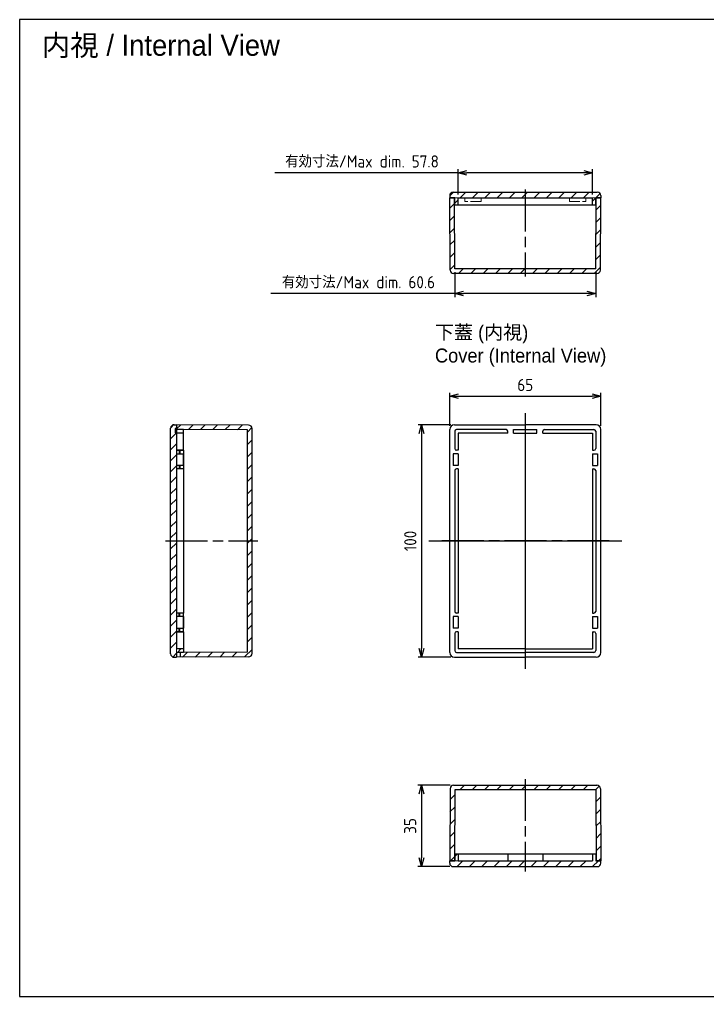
# Model space of a CAD drawing. Header units: millimetres. Extents: x 0 to 1248, y 0 to 420.
# Drawn here: x 643.2 to 939, y 0 to 420 of the extents above; entities that cross this region are included whole.
import ezdxf

# ---------------------------------------------------------------- set-up
doc = ezdxf.new("R2010")
doc.units = ezdxf.units.MM
doc.header["$LTSCALE"] = 1.5
doc.linetypes.add('AM_ISO02W050x2', pattern=[3.75, 3, -0.75])
doc.linetypes.add('AM_ISO08W050', pattern=[18, 12, -1.5, 3, -1.5])
for name, color, linetype, lineweight in [('AM_5', 3, 'Continuous', 25), ('AM_7', 4, 'AM_ISO08W050', 25), ('AM_8', 1, 'Continuous', 25), ('上ｶﾊﾞｰ', 7, 'Continuous', 25), ('上ｶﾊﾞｰ0', 7, 'AM_ISO02W050x2', 13), ('下蓋', 2, 'Continuous', 25)]:
    doc.layers.add(name, color=color, linetype=linetype, lineweight=lineweight)
doc.styles.get("Standard").update_dxf_attribs({"font": 'ISOCP.SHX', "bigfont": 'EXTFONT.SHX'})
doc.styles.add('takachi1', font='', dxfattribs={"height": 2.5})
doc.styles.get('takachi1').set_extended_font_data('MS PGothic')
doc.dimstyles.new('AM_ISO$0', dxfattribs={"dimtxt": 3.5, "dimasz": 2.5, "dimexe": 1, "dimexo": 1, "dimgap": 1.5, "dimtad": 1, "dimdsep": 46, "dimtxsty": 'Standard', "dimblk": 'OPEN30', "dimcen": 0, "dimclrd": 3, "dimclre": 3, "dimclrt": 2, "dimadec": 0, "dimazin": 2, "dimtp": 0.1, "dimtm": 0.1, "dimtfac": 0.71, "dimtmove": 0, "dimatfit": 3, "dimldrblk": 'OPEN30', "dimfxl": 0, "dimlwd": -1, "dimlwe": -1, "dimarcsym": 0})
pattern_1 = [(45, (-55.51879427841902, 446.9106067207363), (-2.651650429449553, 2.651650429449553), [])]
pattern_2 = [(45, (-55.51879427841902, 420.5706067207363), (-2.651650429449553, 2.651650429449553), [])]

# ---------------------------------------------------------------- blocks, each defined once
blk = doc.blocks.new('TK-A3')
for p, q in [((359, 280), (359, 275)), ((359, 275), (403, 275))]:
    blk.add_line(p, q)
blk.add_lwpolyline([(0, 0), (403, 0), (403, 280), (0, 280.0000000000001)], close=True)
at = {"insert": (402.3592953827349, 276.108542987227), "char_height": 2.5, "width": 43.07840397728299, "attachment_point": 9}
blk.add_mtext('(文書番号：TY-34)2008.02.08', dxfattribs=at)
blk = doc.blocks.new('_Open30')
at = {"color": 0, "linetype": 'ByBlock', "lineweight": -2}
for p, q in [((-1, 0.26794919), (0, 0)), ((0, 0), (-1, -0.26794919)), ((0, 0), (-1, 0))]:
    blk.add_line(p, q, dxfattribs=at)
blk = doc.blocks.new('*D76')
at = {"layer": 'AM_5', "color": 3, "transparency": 16777216}
for p, q in [((828.1546442839219, 245.3194594687381), (828.1546442839219, 259.5185400253985)), ((831.9046442839219, 258.0185400253985), (889.4046442839224, 258.0185400253985)), ((893.1546442839224, 245.3194594687381), (893.1546442839224, 259.5185400253985))]:
    blk.add_line(p, q, dxfattribs=at)
at = {"layer": 'Defpoints', "color": 0, "transparency": 16777216}
for p in [(893.1546442839224, 258.0185400253985), (828.1546442839219, 243.8194594687381), (893.1546442839224, 243.8194594687381)]:
    blk.add_point(p, dxfattribs=at)
at = {"layer": 'AM_5', "color": 3, "transparency": 16777216, "xscale": 3.75, "yscale": 3.75, "zscale": 3.75, "rotation": 180}
blk.add_blockref('_Open30', (828.1546442839219, 258.0185400253985), dxfattribs=at)
at = {"layer": 'AM_5', "color": 3, "transparency": 16777216, "xscale": 3.75, "yscale": 3.75, "zscale": 3.75}
blk.add_blockref('_Open30', (893.1546442839224, 258.0185400253985), dxfattribs=at)
at = {"layer": 'AM_5', "color": 2, "transparency": 16777216, "insert": (860.6546442839222, 262.8935400253985), "char_height": 5.25, "attachment_point": 5}
blk.add_mtext('65', dxfattribs=at)
blk = doc.blocks.new('*D77')
at = {"layer": 'AM_5', "color": 3, "transparency": 16777216}
for p, q in [((828.6546442839224, 245.8194594687382), (814.5803425390469, 245.8194594687382)), ((816.0803425390469, 242.0694594687382), (816.0803425390469, 149.5694594687382)), ((828.6546442839226, 145.8194594687382), (814.5803425390469, 145.8194594687382))]:
    blk.add_line(p, q, dxfattribs=at)
at = {"layer": 'Defpoints', "color": 0, "transparency": 16777216}
for p in [(830.1546442839224, 245.8194594687382), (816.0803425390469, 145.8194594687382), (830.1546442839226, 145.8194594687382)]:
    blk.add_point(p, dxfattribs=at)
at = {"layer": 'AM_5', "color": 3, "transparency": 16777216, "xscale": 3.75, "yscale": 3.75, "zscale": 3.75}
for p, rotation in [((816.0803425390469, 245.8194594687382), 90), ((816.0803425390469, 145.8194594687382), 270)]:
    blk.add_blockref('_Open30', p, dxfattribs=dict(at, rotation=rotation))
at = {"layer": 'AM_5', "color": 2, "transparency": 16777216, "insert": (811.2053425390467, 195.8194594687378), "char_height": 5.25, "attachment_point": 5, "rotation": 90}
blk.add_mtext('100', dxfattribs=at)
blk = doc.blocks.new('*D78')
at = {"layer": 'AM_5', "color": 3, "transparency": 16777216}
for p, q in [((828.3546755010792, 90.82044068843996), (814.5273768484768, 90.82044068843996)), ((816.0273768484768, 87.07044068843996), (816.0273768484768, 59.57044068844007)), ((828.1546442839227, 55.82044068844007), (814.5273768484768, 55.82044068844007))]:
    blk.add_line(p, q, dxfattribs=at)
at = {"layer": 'Defpoints', "color": 0, "transparency": 16777216}
for p in [(829.8546755010792, 90.82044068843996), (816.0273768484768, 55.82044068844007), (829.6546442839227, 55.82044068844007)]:
    blk.add_point(p, dxfattribs=at)
at = {"layer": 'AM_5', "color": 3, "transparency": 16777216, "xscale": 3.75, "yscale": 3.75, "zscale": 3.75}
for p, rotation in [((816.0273768484768, 90.82044068843996), 90), ((816.0273768484768, 55.82044068844007), 270)]:
    blk.add_blockref('_Open30', p, dxfattribs=dict(at, rotation=rotation))
at = {"layer": 'AM_5', "color": 2, "transparency": 16777216, "insert": (811.1523768484766, 73.32044068843972), "char_height": 5.25, "attachment_point": 5, "rotation": 90}
blk.add_mtext('35', dxfattribs=at)
blk = doc.blocks.new('*D86')
at = {"layer": 'AM_5', "color": 3, "transparency": 16777216}
for p, q in [((831.7546442839221, 354.1080362706122), (752.8921442839221, 354.1080362706122)), ((831.7546442839221, 344.8182428653017), (831.7546442839221, 355.6080362706122)), ((885.8046442839219, 354.1080362706122), (835.5046442839221, 354.1080362706122)), ((889.5546442839219, 344.8182428653017), (889.5546442839219, 355.6080362706122))]:
    blk.add_line(p, q, dxfattribs=at)
at = {"layer": 'Defpoints', "color": 0, "transparency": 16777216}
for p in [(889.5546442839219, 354.1080362706122), (831.7546442839221, 343.3182428653017), (889.5546442839219, 343.3182428653017)]:
    blk.add_point(p, dxfattribs=at)
at = {"layer": 'AM_5', "color": 3, "transparency": 16777216, "xscale": 3.75, "yscale": 3.75, "zscale": 3.75, "rotation": 180}
blk.add_blockref('_Open30', (831.7546442839221, 354.1080362706122), dxfattribs=at)
at = {"layer": 'AM_5', "color": 3, "transparency": 16777216, "xscale": 3.75, "yscale": 3.75, "zscale": 3.75}
blk.add_blockref('_Open30', (889.5546442839219, 354.1080362706122), dxfattribs=at)
at = {"layer": 'AM_5', "color": 2, "transparency": 16777216, "insert": (790.4483942839221, 358.9830362706122), "char_height": 5.25, "attachment_point": 5}
blk.add_mtext('有効寸法/Max dim. 57.8', dxfattribs=at)
blk = doc.blocks.new('*D87')
at = {"layer": 'AM_5', "color": 3, "transparency": 16777216}
for p, q in [((830.35141847747, 311.3182428653016), (830.35141847747, 300.6913186578923)), ((890.9578700903738, 311.3182428653017), (890.9578700903738, 300.6913186578923)), ((830.35141847747, 302.1913186578923), (751.2284854066039, 302.1913186578923)), ((887.2078700903738, 302.1913186578923), (834.10141847747, 302.1913186578923))]:
    blk.add_line(p, q, dxfattribs=at)
at = {"layer": 'Defpoints', "color": 0, "transparency": 16777216}
for p in [(830.35141847747, 312.8182428653016), (890.9578700903738, 312.8182428653017), (890.9578700903738, 302.1913186578923)]:
    blk.add_point(p, dxfattribs=at)
at = {"layer": 'AM_5', "color": 3, "transparency": 16777216, "xscale": 3.75, "yscale": 3.75, "zscale": 3.75, "rotation": 180}
blk.add_blockref('_Open30', (830.35141847747, 302.1913186578923), dxfattribs=at)
at = {"layer": 'AM_5', "color": 3, "transparency": 16777216, "xscale": 3.75, "yscale": 3.75, "zscale": 3.75}
blk.add_blockref('_Open30', (890.9578700903738, 302.1913186578923), dxfattribs=at)
at = {"layer": 'AM_5', "color": 2, "transparency": 16777216, "insert": (788.914951942037, 307.0663186578923), "char_height": 5.25, "attachment_point": 5}
blk.add_mtext('有効寸法/Max dim. 60.6', dxfattribs=at)

msp = doc.modelspace()

# ---------------------------------------------------------------- hatches: boundary and pattern name
at = {"layer": 'AM_8'}
h = msp.add_hatch(dxfattribs=at)
h.set_pattern_fill('_U', color=256, scale=3.75, angle=45, style=0, pattern_type=0)
h.set_pattern_definition(pattern_1)
edge = h.paths.add_edge_path()
edge.add_line((828.154644283922, 344.3182428653016), (828.154644283922, 343.3182428653016))
edge.add_line((828.154644283922, 343.3182428653016), (830.354644283922, 343.3182428653017))
edge.add_line((830.354644283922, 343.3182428653017), (830.354644283922, 340.3182428653016))
edge.add_line((830.354644283922, 340.3182428653016), (831.754644283922, 340.3182428653016))
edge.add_line((831.754644283922, 340.3182428653016), (831.754644283922, 343.3182428653016))
edge.add_line((831.754644283922, 343.3182428653016), (889.5546442839219, 343.3182428653017))
edge.add_line((889.5546442839219, 343.3182428653017), (889.5546442839219, 340.3182428653017))
edge.add_line((889.5546442839219, 340.3182428653017), (890.9546442839219, 340.3182428653017))
edge.add_line((890.9546442839219, 340.3182428653017), (890.9546442839219, 343.3182428653017))
edge.add_line((890.9546442839219, 343.3182428653017), (893.1546442839218, 343.3182428653017))
edge.add_line((893.1546442839218, 343.3182428653017), (893.1546442839218, 344.3182428653017))
edge.add_arc((891.6546442839218, 344.3182428653017), 1.5, 0, 90)
edge.add_line((891.6546442839218, 345.8182428653017), (829.6546442839219, 345.8182428653016))
edge.add_arc((829.6546442839222, 344.3182428653016), 1.5, 90.00000000000868, 180)
h = msp.add_hatch(dxfattribs=at)
h.set_pattern_fill('_U', color=256, scale=3.75, angle=45, style=0, pattern_type=0)
h.set_pattern_definition(pattern_1)
edge = h.paths.add_edge_path()
edge.add_line((892.954581850258, 312.3085656473438), (893.1546442839218, 343.3182428653017))
edge.add_line((893.1546442839218, 343.3182428653017), (891.1546442839218, 343.3182428653017))
edge.add_line((891.1546442839218, 343.3182428653017), (890.9578700903738, 312.8182428653017))
edge.add_line((890.9578700903738, 312.8182428653017), (830.35141847747, 312.8182428653016))
edge.add_line((830.35141847747, 312.8182428653016), (830.154644283922, 343.3182428653016))
edge.add_line((830.154644283922, 343.3182428653016), (828.154644283922, 343.3182428653017))
edge.add_line((828.154644283922, 343.3182428653017), (828.3547067175858, 312.3085656473435))
edge.add_arc((829.8546755010785, 312.3182428653016), 1.499999999999998, 180.3696450618518, 270)
edge.add_line((829.8546755010785, 310.8182428653016), (891.4546130667653, 310.8182428653017))
edge.add_arc((891.4546130667653, 312.3182428653017), 1.5, 270, 359.6303549381569)
h = msp.add_hatch(dxfattribs=at)
h.set_pattern_fill('_U', color=256, scale=3.35, angle=45, style=0, pattern_type=0)
h.set_pattern_definition([(45, (-93.048794278419, 428.7406067207363), (-2.368807716974934, 2.368807716974934), [])])
edge = h.paths.add_edge_path()
edge.add_line((710.1550433353901, 242.3194594687381), (710.1550433353901, 244.2194594687381))
edge.add_line((710.1550433353901, 244.2194594687381), (710.6550433353901, 244.2194594687381))
edge.add_line((710.6550433353901, 244.2194594687381), (710.6550433353901, 245.8194594687381))
edge.add_line((710.6550433353901, 245.8194594687381), (709.6550433353901, 245.8194594687381))
edge.add_arc((709.6550433353901, 244.3194594687381), 1.5, 90, 180)
edge.add_line((708.1550433353901, 244.3194594687381), (708.1550433353901, 147.3194594687381))
edge.add_arc((709.6550433353901, 147.3194594687381), 1.5, 180, 269.9999999999913)
edge.add_line((709.6550433353899, 145.8194594687381), (710.6550433353901, 145.8194594687381))
edge.add_line((710.6550433353901, 145.8194594687381), (710.6550433353901, 147.919459468738))
edge.add_line((710.6550433353901, 147.919459468738), (713.6550433353901, 147.919459468738))
edge.add_line((713.6550433353901, 147.919459468738), (713.6550433353901, 149.419459468738))
edge.add_line((713.6550433353901, 149.419459468738), (710.6550433353901, 149.419459468738))
edge.add_line((710.6550433353901, 149.419459468738), (710.6550433353901, 242.3194594687381))
edge.add_line((710.6550433353901, 242.3194594687381), (710.1550433353901, 242.3194594687381))
h = msp.add_hatch(dxfattribs=at)
h.set_pattern_fill('_U', color=256, scale=3.75, angle=45, style=0, pattern_type=0)
h.set_pattern_definition([(45, (0, 0), (-2.651650429449553, 2.651650429449553), [])])
edge = h.paths.add_edge_path()
edge.add_line((741.6647205533482, 245.6193970350739), (710.6550433353344, 245.8194594687381))
edge.add_line((710.6550433353344, 245.8194594687381), (710.6550433353901, 244.2194594687381))
edge.add_line((710.6550433353901, 244.2194594687381), (710.6550433353901, 243.8194594687381))
edge.add_line((710.6550433353901, 243.8194594687381), (741.1550433353901, 243.6226852751901))
edge.add_line((741.1550433353901, 243.6226852751901), (741.1550433353901, 148.0162336622861))
edge.add_line((741.1550433353901, 148.0162336622861), (710.6550433353901, 147.8194594687381))
edge.add_line((710.6550433353901, 147.8194594687381), (710.6550433353901, 145.8194594687381))
edge.add_line((710.6550433353901, 145.8194594687381), (741.6647205533482, 146.0195219024023))
edge.add_arc((741.6550433353901, 147.5194906858951), 1.499999999999997, 270.3696450618475, 360)
edge.add_line((743.1550433353901, 147.5194906858951), (743.1550433353901, 244.1194282515812))
edge.add_arc((741.6550433353901, 244.1194282515812), 1.5, 0, 89.63035493815256)
h = msp.add_hatch(dxfattribs=at)
h.set_pattern_fill('_U', color=256, scale=3.75, angle=45, style=0, pattern_type=0)
h.set_pattern_definition(pattern_2)
edge = h.paths.add_edge_path()
edge.add_line((828.354706717586, 89.33011790639802), (828.1546442839223, 58.32044068843993))
edge.add_line((828.1546442839223, 58.32044068843993), (830.1546427653175, 58.32044068844004))
edge.add_line((830.1546427653175, 58.32044068844004), (830.35141847747, 88.82067607217459))
edge.add_line((830.35141847747, 88.82067607217459), (890.9578700903738, 88.82067607217448))
edge.add_line((890.9578700903738, 88.82067607217448), (891.1546458025266, 58.32044068844016))
edge.add_line((891.1546458025266, 58.32044068844016), (893.1546442839223, 58.32044068844016))
edge.add_line((893.1546442839223, 58.32044068844016), (892.9545818502585, 89.33011790639819))
edge.add_arc((891.4546130667658, 89.32044068844004), 1.499999999999998, 0.3696450618517864, 90)
edge.add_line((891.4546130667658, 90.82044068844004), (829.8546755010788, 90.82044068843993))
edge.add_arc((829.8546755010788, 89.32044068843993), 1.5, 90, 179.6303549381504)
h = msp.add_hatch(dxfattribs=at)
h.set_pattern_fill('_U', color=256, scale=3.75, angle=45, style=0, pattern_type=0)
h.set_pattern_definition(pattern_2)
edge = h.paths.add_edge_path()
edge.add_line((893.1546442839224, 57.32044068844016), (893.1546442839223, 58.32044068844016))
edge.add_line((893.1546442839223, 58.32044068844016), (890.9546442839221, 58.3204406884401))
edge.add_line((890.9546442839221, 58.3204406884401), (890.9546442839219, 61.32067607217448))
edge.add_line((890.9546442839219, 61.32067607217448), (889.5546442839219, 61.32067607217448))
edge.add_line((889.5546442839219, 61.32067607217448), (889.5546442839218, 58.32044068844016))
edge.add_line((889.5546442839218, 58.32044068844016), (831.754644283922, 58.32044068843999))
edge.add_line((831.754644283922, 58.32044068843999), (831.754644283922, 61.32067607217459))
edge.add_line((831.754644283922, 61.32067607217459), (830.354644283922, 61.3206760721751))
edge.add_line((830.354644283922, 61.3206760721751), (830.3546442839219, 58.32044068844004))
edge.add_line((830.3546442839219, 58.32044068844004), (828.1546442839223, 58.32044068844004))
edge.add_line((828.1546442839223, 58.32044068844004), (828.1546442839223, 57.32044068844004))
edge.add_arc((829.6546442839223, 57.32044068844004), 1.5, 180, 270)
edge.add_line((829.6546442839223, 55.82044068844004), (891.6546442839224, 55.82044068844016))
edge.add_arc((891.6546442839224, 57.32044068844016), 1.5, 270, 360)

# ---------------------------------------------------------------- linework, layer by layer
for p, q in [((860.6546442839222, 250.8194594687381), (860.6546442839222, 140.8194594687381)), ((819.1546442839222, 195.8194594687381), (902.1546442839222, 195.8194594687381))]:
    msp.add_line(p, q)
at = {"layer": 'AM_7'}
for p, q in [((860.6546442839218, 346.8929330564156), (860.6546442839219, 309.4699462284057)), ((860.6546442839222, 248.8194594687381), (860.6546442839222, 142.8194594687381)), ((705.9762297103092, 195.8194594687381), (745.6639845074818, 195.8194594687381)), ((896.7905511133083, 195.8194594687381), (822.8862874456602, 195.8194594687381)), ((860.6546442839223, 93.46656224556449), (860.6546442839223, 53.77773065607306))]:
    msp.add_line(p, q, dxfattribs=at)
at = {"layer": '上ｶﾊﾞｰ'}
for p, q in [((828.3547067175858, 312.3085656473435), (828.1546442839218, 343.3182428653016)), ((830.354644283922, 343.3182428653016), (828.154644283922, 343.3182428653017)), ((830.35141847747, 312.8182428653016), (830.154644283922, 343.3182428653016)), ((893.1546442839218, 343.3182428653017), (890.9546442839219, 343.3182428653017)), ((890.9578700903738, 312.8182428653017), (891.1546442839218, 343.3182428653017)), ((892.9545818502579, 312.3085656473436), (893.1546442839218, 343.3182428653017)), ((891.4546130667653, 310.8182428653017), (829.8546755010785, 310.8182428653016)), ((890.9578700903738, 312.8182428653017), (830.35141847747, 312.8182428653016)), ((741.6647205533482, 245.6193970350739), (710.6550433353344, 245.8194594687381)), ((710.6550433353901, 245.8194594687377), (710.6550433353901, 243.7194594687382)), ((741.1550433353901, 243.6226852751901), (710.6550433353901, 243.8194594687381)), ((741.1550433353901, 148.0162336622861), (741.1550433353901, 243.6226852751902)), ((743.1550433353901, 147.5194906858951), (743.1550433353901, 244.1194282515812)), ((713.7350433353902, 234.8194594687381), (710.6550433353901, 234.8194594687381)), ((711.8350433353902, 234.8194594687381), (711.8350433353902, 233.3194594687381)), ((712.1350433353902, 234.8194594687381), (712.1350433353902, 233.3194594687381)), ((713.7350433353902, 234.8194594687381), (713.7350433353902, 226.8194594687381)), ((713.7350433353902, 226.8194594687381), (710.6550433353901, 226.8194594687381)), ((711.8350433353902, 228.3194594687381), (711.8350433353902, 226.8194594687381)), ((712.1350433353902, 228.3194594687381), (712.1350433353902, 226.8194594687381)), ((713.7350433353902, 164.8194594687381), (710.6550433353901, 164.8194594687381)), ((711.8350433353902, 163.3194594687381), (711.8350433353902, 164.8194594687381)), ((712.1350433353902, 163.3194594687381), (712.1350433353902, 164.8194594687381)), ((713.7350433353902, 156.8194594687381), (713.7350433353902, 164.8194594687381)), ((713.7350433353902, 156.8194594687381), (710.6550433353901, 156.8194594687381)), ((711.8350433353902, 156.8194594687381), (711.8350433353902, 158.3194594687381)), ((712.1350433353902, 156.8194594687381), (712.1350433353902, 158.3194594687381)), ((741.1550433353901, 148.0162336622861), (710.6550433353901, 147.8194594687381)), ((710.6550433353901, 147.919459468738), (710.6550433353901, 145.8194594687384)), ((712.2550433353902, 147.8297820493833), (712.2550433353902, 145.8297820493835)), ((741.6647205533482, 146.0195219024023), (710.6550433353344, 145.8194594687381)), ((828.354706717586, 89.33011790639807), (828.1546442839223, 58.32044068843993)), ((829.8546755010788, 90.82044068843993), (891.4546130667658, 90.82044068844004)), ((830.35141847747, 88.82067607217459), (830.1546427653175, 58.32044068844004)), ((890.9578700903738, 88.82067607217448), (830.35141847747, 88.82067607217465)), ((890.9578700903738, 88.82067607217448), (891.1546458025266, 58.32044068844016)), ((892.9545818502585, 89.33011790639819), (893.1546442839223, 58.32044068844004)), ((830.3546442839219, 58.32044068844004), (828.1546442839223, 58.32044068844004)), ((893.1546442839223, 58.32044068844004), (890.954644283922, 58.32044068844016))]:
    msp.add_line(p, q, dxfattribs=at)
for centre, start, end in [((829.8546755010785, 312.3182428653016), 180.3696450618496, 270), ((891.4546130667653, 312.3182428653017), 270, 359.6303549381569), ((741.6550433353901, 244.1194282515812), 6.513775987637282e-12, 89.63035493815039), ((741.6550433353901, 147.5194906858951), 270.3696450618496, 359.9999999999935), ((829.8546755010788, 89.32044068843993), 90, 179.6303549381504), ((891.4546130667658, 89.32044068844004), 0.3696450618496145, 90)]:
    msp.add_arc(centre, 1.5, start, end, dxfattribs=at)
at = {"layer": '上ｶﾊﾞｰ0'}
for p, q in [((830.354644283922, 343.3182428653016), (890.9546442839219, 343.3182428653017)), ((834.6546442839218, 341.7182428653016), (834.6546442839218, 343.3182428653016)), ((841.6546442839218, 341.7182428653016), (834.6546442839218, 341.7182428653016)), ((841.6546442839218, 343.3182428653016), (841.6546442839218, 341.7182428653016)), ((879.6546442839222, 343.3182428653016), (879.6546442839222, 341.7182428653016)), ((879.6546442839222, 341.7182428653016), (886.6546442839222, 341.7182428653016)), ((886.6546442839222, 341.7182428653016), (886.6546442839222, 343.3182428653016)), ((710.6550433353901, 147.919459468738), (710.6550433353901, 243.7194594687382)), ((830.3546442839219, 58.32044068843993), (889.5546442839218, 58.3204406884401))]:
    msp.add_line(p, q, dxfattribs=at)
at = {"layer": '下蓋'}
for p, q in [((829.6546442839219, 345.8182428653016), (891.6546442839218, 345.8182428653017)), ((828.154644283922, 344.3182428653016), (828.154644283922, 343.3182428653016)), ((828.154644283922, 343.3182428653017), (830.354644283922, 343.3182428653017)), ((830.354644283922, 340.3182428653016), (830.354644283922, 343.3182428653016)), ((830.354644283922, 340.3182428653011), (890.9546442839219, 340.3182428653017)), ((831.754644283922, 340.3182428653016), (831.754644283922, 343.3182428653016)), ((831.7546442839221, 343.3182428653017), (889.5546442839219, 343.3182428653017)), ((889.5546442839219, 340.3182428653017), (889.5546442839219, 343.3182428653017)), ((890.9546442839219, 340.3182428653017), (890.9546442839219, 343.3182428653017)), ((890.9546442839219, 343.3182428653017), (893.1546442839218, 343.3182428653017)), ((893.1546442839218, 344.3182428653017), (893.1546442839218, 343.3182428653017)), ((708.1550433353901, 147.3194594687381), (708.1550433353901, 244.3194594687381)), ((709.6550433353901, 245.8194594687381), (710.6550433353901, 245.8194594687381)), ((710.6550433353901, 244.2194594687381), (710.1550433353901, 244.2194594687381)), ((710.1550433353901, 244.2194594687381), (710.1550433353901, 242.3194594687381)), ((710.6550433353901, 245.8194594687381), (710.6550433353901, 244.2194594687381)), ((713.6550433353901, 243.7194594687382), (710.6550433353901, 243.7194594687382)), ((710.6550433353901, 243.7194594687382), (710.6550433353901, 149.419459468738)), ((713.6550433353901, 234.8194594687381), (713.6550433353901, 243.7194594687382)), ((828.1546442839222, 147.8194594687381), (828.1546442839222, 243.8194594687381)), ((830.1546442839222, 245.8194594687381), (860.6546442839222, 245.8194594687381)), ((852.4046442839222, 243.719459468738), (831.1046442839222, 243.719459468738)), ((855.6546442839222, 243.7194594687381), (865.6546442839222, 243.7194594687381)), ((855.6546442839222, 242.2194594687381), (855.6546442839222, 243.7194594687381)), ((891.1546442839222, 245.8194594687381), (860.6546442839222, 245.8194594687381)), ((865.6546442839222, 242.2194594687381), (865.6546442839222, 243.7194594687381)), ((868.9046442839222, 243.719459468738), (890.2046442839221, 243.719459468738)), ((893.1546442839222, 147.8194594687381), (893.1546442839222, 243.8194594687381)), ((710.1550433353901, 242.3194594687381), (710.6550433353901, 242.3194594687381)), ((713.6550433353901, 242.2194594687382), (710.6550433353901, 242.2194594687382)), ((830.3546442839222, 242.969459468738), (830.3546442839222, 235.5694594687379)), ((853.1546442839222, 242.219459468738), (831.7546442839223, 242.219459468738)), ((831.7546442839223, 242.219459468738), (831.7546442839223, 234.819459468738)), ((853.1546442839222, 242.219459468738), (853.1546442839222, 242.969459468738)), ((855.6546442839222, 242.2194594687381), (865.6546442839222, 242.2194594687381)), ((868.1546442839222, 242.219459468738), (868.1546442839222, 242.969459468738)), ((868.1546442839222, 242.219459468738), (889.554644283922, 242.219459468738)), ((889.554644283922, 242.219459468738), (889.554644283922, 234.819459468738)), ((890.9546442839221, 242.969459468738), (890.9546442839221, 235.5694594687379)), ((710.6550433353901, 234.8194594687381), (713.6550433353901, 234.8194594687381)), ((710.6550433353901, 233.3194594687381), (713.6550433353901, 233.3194594687381)), ((713.6550433353901, 228.3194594687381), (713.6550433353901, 233.3194594687381)), ((829.6046442839222, 233.319459468738), (829.6046442839222, 228.319459468738)), ((831.7546442839223, 233.319459468738), (829.6046442839222, 233.319459468738)), ((831.7546442839223, 234.819459468738), (831.1046442839222, 234.8194594687379)), ((831.7546442839223, 233.319459468738), (831.7546442839223, 228.319459468738)), ((889.554644283922, 234.819459468738), (890.2046442839221, 234.8194594687379)), ((889.554644283922, 233.319459468738), (889.554644283922, 228.319459468738)), ((889.554644283922, 233.319459468738), (891.7046442839221, 233.319459468738)), ((891.7046442839221, 233.319459468738), (891.7046442839221, 228.319459468738)), ((713.6550433353901, 228.3194594687381), (710.6550433353901, 228.3194594687381)), ((713.6550433353901, 226.8194594687381), (710.6550433353901, 226.8194594687381)), ((713.6550433353901, 226.819459468738), (713.6550433353901, 164.8194594687381)), ((831.7546442839223, 228.319459468738), (829.6046442839222, 228.319459468738)), ((831.7546442839223, 226.819459468738), (831.1046442839222, 226.819459468738)), ((831.7546442839223, 226.819459468738), (831.7546442839223, 164.819459468738)), ((889.554644283922, 228.319459468738), (891.7046442839221, 228.319459468738)), ((889.554644283922, 226.819459468738), (889.554644283922, 164.819459468738)), ((889.554644283922, 226.819459468738), (890.2046442839221, 226.819459468738)), ((830.3546442839222, 226.069459468738), (830.3546442839222, 165.569459468738)), ((890.9546442839221, 226.069459468738), (890.9546442839221, 165.569459468738)), ((713.6550433353901, 164.8194594687381), (710.6550433353901, 164.8194594687381)), ((831.7546442839223, 164.819459468738), (831.1046442839222, 164.819459468738)), ((889.554644283922, 164.819459468738), (890.2046442839221, 164.819459468738)), ((713.6550433353901, 163.3194594687381), (710.6550433353901, 163.3194594687381)), ((713.6550433353901, 163.3194594687381), (713.6550433353901, 158.3194594687381)), ((829.6046442839222, 163.319459468738), (829.6046442839222, 158.319459468738)), ((831.7546442839223, 163.319459468738), (829.6046442839222, 163.319459468738)), ((831.7546442839223, 163.319459468738), (831.7546442839223, 158.319459468738)), ((889.554644283922, 163.319459468738), (889.554644283922, 158.319459468738)), ((889.554644283922, 163.319459468738), (891.7046442839221, 163.319459468738)), ((891.7046442839221, 163.319459468738), (891.7046442839221, 158.319459468738)), ((710.6550433353901, 158.3194594687381), (713.6550433353901, 158.3194594687381)), ((710.6550433353901, 156.8194594687381), (713.6550433353901, 156.8194594687381)), ((713.6550433353901, 156.8194594687381), (713.6550433353901, 147.919459468738)), ((831.7546442839223, 158.319459468738), (829.6046442839222, 158.319459468738)), ((830.3546442839222, 156.0694594687379), (830.3546442839222, 148.669459468738)), ((831.7546442839223, 156.819459468738), (831.1046442839222, 156.8194594687379)), ((831.7546442839223, 156.819459468738), (831.7546442839223, 149.419459468738)), ((889.554644283922, 158.319459468738), (891.7046442839221, 158.319459468738)), ((889.554644283922, 156.819459468738), (889.554644283922, 149.419459468738)), ((889.554644283922, 156.819459468738), (890.2046442839221, 156.8194594687379)), ((890.9546442839221, 156.0694594687379), (890.9546442839221, 148.669459468738)), ((713.6550433353901, 149.419459468738), (710.6550433353901, 149.419459468738)), ((713.6550433353901, 147.919459468738), (710.6550433353901, 147.919459468738)), ((710.6550433353901, 147.919459468738), (710.6550433353901, 145.8194594687381)), ((831.1046442839222, 147.919459468738), (860.6546442839224, 147.919459468738)), ((860.6546442839224, 149.419459468738), (831.7546442839223, 149.419459468738)), ((860.6546442839219, 149.419459468738), (889.554644283922, 149.419459468738)), ((890.2046442839221, 147.919459468738), (860.6546442839219, 147.919459468738)), ((709.6550433353901, 145.8194594687381), (710.6550433353901, 145.8194594687381)), ((830.1546442839222, 145.8194594687381), (860.6546442839222, 145.8194594687381)), ((891.1546442839222, 145.8194594687381), (860.6546442839222, 145.8194594687381)), ((830.354644283922, 61.3206760721751), (890.9546442839219, 61.32067607217448)), ((830.354644283922, 61.32067607217459), (830.3546442839219, 58.32044068844004)), ((831.754644283922, 61.32067607217459), (831.754644283922, 58.32044068844004)), ((853.1546442839222, 61.32067607217476), (853.154644283922, 58.3204406884401)), ((868.1546442839222, 61.32067607217476), (868.1546442839222, 58.3204406884401)), ((889.5546442839219, 61.32067607217448), (889.5546442839218, 58.32044068844016)), ((890.9546442839219, 61.32067607217448), (890.954644283922, 58.32044068844016)), ((828.1546442839223, 57.32044068844004), (828.1546442839223, 58.32044068844004)), ((828.1546442839223, 58.32044068844004), (830.3546442839219, 58.32044068843999)), ((829.6546442839223, 55.82044068844004), (891.6546442839224, 55.82044068844016)), ((831.754644283922, 58.32044068843999), (889.5546442839218, 58.3204406884401)), ((890.9546442839221, 58.3204406884401), (893.1546442839223, 58.32044068844016)), ((893.1546442839223, 57.32044068844016), (893.1546442839223, 58.32044068844016))]:
    msp.add_line(p, q, dxfattribs=at)
for centre, radius, start, end in [((829.654644283922, 344.3182428653016), 1.5, 90, 180), ((891.6546442839218, 344.3182428653017), 1.5, 0, 90), ((709.6550433353901, 244.3194594687381), 1.5, 90, 180), ((830.1546442839219, 243.8194594687381), 2, 90, 180), ((831.1046442839222, 242.9694594687379), 0.75, 90, 179.9999999999935), ((852.4046442839222, 242.969459468738), 0.75, 0, 90), ((868.9046442839222, 242.969459468738), 0.75, 90, 180), ((890.2046442839221, 242.9694594687379), 0.75, 6.513775987637282e-12, 90), ((891.1546442839224, 243.8194594687381), 2, 0, 90), ((831.1046442839222, 235.5694594687379), 0.75, 180, 270), ((890.2046442839221, 235.5694594687379), 0.75, 270, 0), ((831.1046442839222, 226.069459468738), 0.75, 90, 180), ((890.2046442839221, 226.069459468738), 0.75, 0, 90), ((831.1046442839222, 165.569459468738), 0.75, 180, 270), ((890.2046442839221, 165.569459468738), 0.75, 270, 0), ((831.1046442839222, 156.0694594687379), 0.75, 90, 180), ((890.2046442839221, 156.0694594687379), 0.75, 0, 90), ((709.6550433353901, 147.3194594687381), 1.5, 180, 269.9999999999935), ((830.1546442839219, 147.8194594687381), 2, 180, 270), ((831.1046442839222, 148.669459468738), 0.75, 180, 270), ((890.2046442839221, 148.669459468738), 0.75, 270, 0), ((891.1546442839224, 147.8194594687381), 2, 270, 0), ((829.6546442839223, 57.32044068844004), 1.5, 180, 270), ((891.6546442839224, 57.32044068844016), 1.5, 270, 0)]:
    msp.add_arc(centre, radius, start, end, dxfattribs=at)

# ---------------------------------------------------------------- block references
at = {"lineweight": 0, "xscale": 1.5, "yscale": 1.5, "zscale": 1.5}
msp.add_blockref('TK-A3', (643.1569726721775, 0), dxfattribs=at)

# ---------------------------------------------------------------- texts
at = {"insert": (652.6839367098728, 413.4271516024064), "char_height": 9, "attachment_point": 1, "style": 'takachi1'}
msp.add_mtext_dynamic_manual_height_columns('内視 / Internal View', width=118.43831032632, gutter_width=12.5, heights=[0], dxfattribs=at)
at = {"insert": (821.811341313176, 288.55360208007), "char_height": 6, "width": 84.70839471494247, "attachment_point": 1, "style": 'takachi1'}
msp.add_mtext('下蓋 (内視)\\PCover (Internal View)', dxfattribs=at)

# ---------------------------------------------------------------- dimensions: what is measured, and where the dimension line sits
at = {"layer": 'AM_5'}
for base, p1, p2, text, picture, middle in [((889.5546442839219, 354.1080362706122), (831.7546442839221, 343.3182428653017), (889.5546442839219, 343.3182428653017), '有効寸法/Max dim. <>', '*D86', (790.4483942839221, 354.1080362706122)), ((890.9578700903738, 302.1913186578923), (830.35141847747, 312.8182428653016), (890.9578700903738, 312.8182428653017), '有効寸法/Max dim. 60.6', '*D87', (788.914951942037, 302.1913186578923))]:
    dim = msp.add_linear_dim(base=base, p1=p1, p2=p2, text=text, dimstyle='AM_ISO$0', override={"dimscale": 1.5}, dxfattribs=at)
    dim.commit()
    dim.dimension.update_dxf_attribs({"geometry": picture, "text_midpoint": middle, "dimtype": 160})
dim = msp.add_linear_dim(base=(893.1546442839224, 258.0185400253985), p1=(828.1546442839219, 243.8194594687381), p2=(893.1546442839224, 243.8194594687381), dimstyle='AM_ISO$0', override={"dimscale": 1.5}, dxfattribs=at)
dim.commit()
dim.dimension.update_dxf_attribs({"geometry": '*D76', "text_midpoint": (860.6546442839222, 258.0185400253985), "dimtype": 160})
for base, p1, p2, picture, middle in [((816.0803425390469, 145.8194594687382), (830.1546442839219, 245.8194594687381), (830.1546442839222, 145.8194594687381), '*D77', (816.0803425390467, 195.8194594687378)), ((816.0273768484768, 55.82044068844007), (829.8546755010788, 90.82044068843993), (829.6546442839223, 55.82044068844004), '*D78', (816.0273768484766, 73.3204406884397))]:
    dim = msp.add_linear_dim(base=base, p1=p1, p2=p2, angle=90, dimstyle='AM_ISO$0', override={"dimscale": 1.5}, dxfattribs=at)
    dim.commit()
    dim.dimension.update_dxf_attribs({"geometry": picture, "text_midpoint": middle, "dimtype": 160})

doc.saveas('drawing.dxf')
